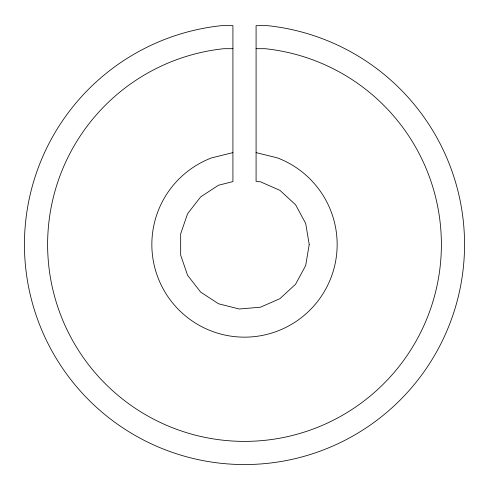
<?xml version="1.0" encoding="UTF-8"?>
<svg xmlns="http://www.w3.org/2000/svg" width="489" height="489" viewBox="0 0 489 489"><rect width="100%" height="100%" fill="white"/><g stroke="black" fill="none" stroke-linecap="round" stroke-linejoin="round"><path stroke-width="0.73" d="M232.917 152.623L211.645 157.868A92.653 92.653 0 0 0 170.429 300.16A92.653 92.653 0 0 0 318.571 300.16A92.653 92.653 0 0 0 277.355 157.868L256.083 152.623M232.917 48.692L223.919 48.692A196.89 196.89 0 0 0 77.531 348.834A196.89 196.89 0 0 0 411.469 348.834A196.89 196.89 0 0 0 265.081 48.692L256.083 48.692M309.213 244.5L305.704 265.515L295.57 284.25L279.891 298.675L260.386 307.233L239.158 308.993L218.504 303.761L200.673 292.11L187.587 275.301L180.673 255.154L180.673 233.846L187.587 213.699L200.673 196.89L218.504 185.239L232.917 181.59L232.917 25.654L221.499 25.654A220.05 220.05 0 0 0 57.885 361.108A220.05 220.05 0 0 0 431.115 361.108A220.05 220.05 0 0 0 267.501 25.654L256.083 25.654L256.083 181.413L260.386 181.767L279.891 190.325L295.57 204.75L305.704 223.485L309.213 244.5"/></g></svg>
